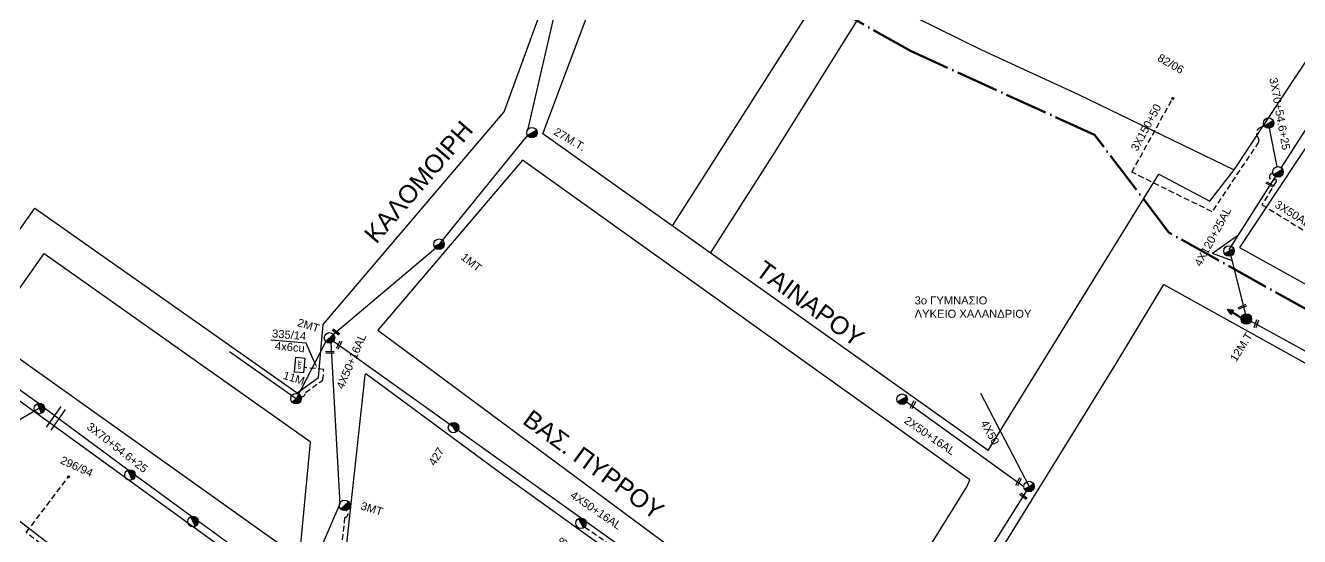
# Model space of a CAD drawing. Header units: millimetres. Extents: x 2999 to 5218, y 1863 to 2903.
# Drawn here: x 4541 to 4827.6, y 2300.3 to 2415.1 of the extents above; entities that cross this region are included whole.
import ezdxf
from ezdxf import colors
from ezdxf.entities.mleader import LeaderData, LeaderLine
from ezdxf.math import Vec2, Vec3

# ---------------------------------------------------------------- set-up
doc = ezdxf.new("R2010")
doc.units = ezdxf.units.MM
doc.header["$LTSCALE"] = 0.5
doc.linetypes.add('ACAD_ISO04W100', pattern=[30, 24, -3, 0, -3])
doc.linetypes.add('DASHED', pattern=[19.05, 12.7, -6.35])
for name, color, linetype in [('Pillar OTE', 7, 'Continuous'), ('Άγνωστα', 7, 'Continuous'), ('Γυμνά εναέρια ΧΤ και ΦΟΠ (1Φ)   2x50+16AL', 7, 'Continuous'), ('Γυμνά εναέρια ΧΤ και ΦΟΠ (3Φ)   4x50+16AL', 7, 'Continuous'), ('Εναέρια ΧΤ 4Χ120+25AL', 7, 'SYN_LINE'), ('Επίτονοι', 7, 'Continuous'), ('Επιγραφές - Σχήματα', 7, 'Continuous'), ('Καλώδια ΧΤ   3x150+50AL', 7, 'DASHED'), ('Καλώδια ΧΤ   3x150+50CU', 7, 'DASHED'), ('Καλώδια ΧΤ   3x150AL+50CU', 7, 'DASHED'), ('Μηχανική τομή', 7, 'Continuous'), ('Στύλος Ξύλινος', 7, 'Continuous'), ('Στύλος Ξύλινος @ 1', 7, 'Continuous'), ('Στύλος ΦΜ', 7, 'Continuous'), ('Στύλος ΦΜ @ 1', 7, 'Continuous'), ('Συνδέσεις', 7, 'Continuous'), ('Συνεστραμμένα ΧΤ   3x70+54.6+25 AL', 7, 'SYN_LINE'), ('Τομή', 7, 'Continuous'), ('Υπόβαθρο ΔΕΗ', 7, 'Continuous'), ('Υπόγεια καλώδια Παροχών ΧΤ   4x50AL', 7, 'DASHED'), ('Υπόγεια καλώδια Παροχών ΧΤ   4x6', 7, 'DASHED')]:
    doc.layers.add(name, color=color, linetype=linetype)
doc.styles.add('arial', font='ARIAL.TTF')
doc.styles.get("Standard").update_dxf_attribs({"font": 'ARIAL.TTF'})
doc.linetypes.add('SYN_LINE', pattern='A,0.5,-0.0001,["/\\/\\/\\/",Standard,S=0.1,R=0,X=0,Y=-0.05],-0.25', length=0.7501)
doc.dimstyles.new('ISO-25', dxfattribs={"dimtxt": 2.5, "dimasz": 2.5, "dimexe": 1.25, "dimexo": 0.625, "dimtad": 1, "dimtxsty": 'Standard', "dimcen": 2.5, "dimadec": 0, "dimazin": 0, "dimtfac": 1, "dimtmove": 0, "dimatfit": 3, "dimfxl": 1, "dimarcsym": 0})

# ---------------------------------------------------------------- blocks, each defined once
blk = doc.blocks.new('ΜΗΧΑΝΙΚΗ ΤΟΜΗ')
at = {"layer": 'Μηχανική τομή', "ltscale": 40}
for p, q in [((-1.89, 0.78), (1.89, 0.78)), ((1.89, 0), (-1.89, 0))]:
    blk.add_line(p, q, dxfattribs=at)
blk = doc.blocks.new('ΤΟΜΗ')
at = {"layer": 'Τομή', "ltscale": 40}
for p, q in [((-5.68, 0), (5.68, 0)), ((5.68, -2.33), (-5.68, -2.33))]:
    blk.add_line(p, q, dxfattribs=at)
blk = doc.blocks.new('ΥΠΑΡΧΩΝ ΤΣΙΜΕΝΤΕΝΙΟΣ ΣΤΥΛΟΣ')
at = {"layer": 'Στύλος ΦΜ'}
blk.add_hatch(color=7, dxfattribs=at).paths.add_polyline_path([(-1.29, -2.28, 0.574793), (2.62, 0, 0.268822), (1.3, 2.27)])
at = {"layer": 'Στύλος ΦΜ', "color": 7}
blk.add_line((-1.29, -2.28), (1.3, 2.27), dxfattribs=at)
blk.add_circle((0, 0), 2.62, dxfattribs=at)
at = {"layer": 'Στύλος ΦΜ', "flags": 4}
for tag, p in [('ΤΥΠΟΣ', (-4.91, 3.03)), ('ΑΡΙΘΜΟΣ', (-4.68, 8.05))]:
    blk.add_attdef(tag, p, '', height=4, dxfattribs=at)
blk = doc.blocks.new('ΥΠΑΡΧΩΝ ΞΥΛΙΝΟΣ ΣΤΥΛΟΣ')
at = {"layer": 'Στύλος Ξύλινος'}
h = blk.add_hatch(color=7, dxfattribs=at)
h.paths.add_polyline_path([(-2.62, 0, 0.270008), (-1.29, -2.28), (1.3, 2.27, 0.576266)])
h.paths.add_polyline_path([(-1.29, -2.28, 0.574793), (2.62, 0, 0.268822), (1.3, 2.27)])
at = {"layer": 'Στύλος Ξύλινος', "color": 7}
blk.add_line((-1.29, -2.28), (1.3, 2.27), dxfattribs=at)
blk.add_circle((0, 0), 2.62, dxfattribs=at)
at = {"layer": 'Στύλος Ξύλινος', "flags": 4}
for tag, p in [('ΑΡΙΘΜΟΣ', (-4.91, 8.6)), ('ΤΥΠΟΣ', (-4.85, 3.39))]:
    blk.add_attdef(tag, p, '', height=4, dxfattribs=at)
blk = doc.blocks.new('_ΣΥΝΔΕΣΗ')
at = {"layer": 'Συνδέσεις', "linetype": 'SYN_LINE', "ltscale": 40}
blk.add_hatch(color=256, dxfattribs=at).paths.add_polyline_path([(0.5, -0.01, 1), (-0.5, -0.01, 1)])
at = {"layer": 'Συνδέσεις'}
blk.add_circle((0, -0.01), 0.5, dxfattribs=at)
blk = doc.blocks.new('ΕΠΙΤΟΝΟΣ')
at = {"layer": 'Επίτονοι', "lineweight": 40, "ltscale": 40}
blk.add_hatch(color=256, dxfattribs=at).paths.add_polyline_path([(-1.13, 6.47), (0, 9.1), (1.13, 6.47)])
for p, q in [((-1.13, 6.47), (0, 9.1)), ((1.13, 6.47), (-1.13, 6.47)), ((-1.13, 6.47), (0, 6.47)), ((0, 9.1), (1.13, 6.47)), ((0, 6.47), (0, 0))]:
    blk.add_line(p, q, dxfattribs=at)
blk = doc.blocks.new('PILLAR ΟΤΕ')
at = {"layer": 'Pillar OTE', "ltscale": 40}
blk.add_lwpolyline([(-3.31, 2.02), (3.39, 2.02), (3.39, -1.99), (-3.31, -1.99)], close=True, dxfattribs=at)
at = {"layer": 'Pillar OTE', "insert": (-1.81, 0.71), "char_height": 1.3575, "width": 109.961, "attachment_point": 1}
blk.add_mtext('{\\fArial|b1|i0|c161|p34;OTE}', dxfattribs=at)

msp = doc.modelspace()

# ---------------------------------------------------------------- linework, layer by layer
at = {"layer": 'Άγνωστα', "color": 6, "ltscale": 40}
msp.add_lwpolyline([(4694.31, 2482.83), (4672.29, 2452.83), (4660.72, 2421.17), (4653.87, 2391.61)], dxfattribs=at)
at = {"layer": 'Άγνωστα', "color": 173, "linetype": 'DASHED', "ltscale": 0.2}
msp.add_lwpolyline([(4821.56, 2382), (4821.09, 2381.68, 1.001396), (4821.92, 2380.48, -0.839844), (4822.33, 2380.06), (4819.12, 2374.84), (4835.97, 2364.45)], format="xyb", dxfattribs=at)
at = {"layer": 'Άγνωστα', "color": 173, "ltscale": 40}
msp.add_lwpolyline([(4899.01, 2303.36), (4815.6, 2349.15)], dxfattribs=at)
at = {"layer": 'Άγνωστα', "color": 6, "linetype": 'SYN_LINE', "ltscale": 20}
msp.add_lwpolyline([(4755.77, 2332.46), (4766.72, 2311.48)], dxfattribs=at)
at = {"layer": 'Άγνωστα', "color": 6, "linetype": 'DASHED', "ltscale": 0.2}
msp.add_lwpolyline([(4565.94, 2280.14), (4565.49, 2280.18, -0.550807), (4565.29, 2282.09), (4541.13, 2301.16), (4550.63, 2313.69)], format="xyb", dxfattribs=at)
at = {"layer": 'Άγνωστα', "color": 133, "linetype": 'DASHED', "ltscale": 0.2}
msp.add_lwpolyline([(4612.76, 2304.54), (4611.49, 2292.54), (4628.07, 2289.89)], dxfattribs=at)
at = {"layer": 'Γυμνά εναέρια ΧΤ και ΦΟΠ (1Φ)   2x50+16AL', "color": 7, "ltscale": 40}
msp.add_lwpolyline([(4765.54, 2311.44), (4739.12, 2330.42)], dxfattribs=at)
at = {"layer": 'Γυμνά εναέρια ΧΤ και ΦΟΠ (1Φ)   2x50+16AL', "color": 6, "ltscale": 40}
msp.add_lwpolyline([(4766.72, 2311.48), (4734.17, 2259.74)], dxfattribs=at)
at = {"layer": 'Γυμνά εναέρια ΧΤ και ΦΟΠ (3Φ)   4x50+16AL', "color": 173, "ltscale": 40}
msp.add_lwpolyline([(4850, 2421.35), (4849.09, 2420.87), (4831.72, 2396.15), (4823.41, 2383.16)], dxfattribs=at)
at = {"layer": 'Γυμνά εναέρια ΧΤ και ΦΟΠ (3Φ)   4x50+16AL', "color": 30, "ltscale": 40}
for points in [[(4653.87, 2390.43), (4633.25, 2365.04), (4610.25, 2345.67)], [(4610.28, 2344.18), (4706.95, 2275.14), (4718.49, 2266.6), (4732.49, 2259.29)]]:
    msp.add_lwpolyline(points, dxfattribs=at)
at = {"layer": 'Εναέρια ΧΤ 4Χ120+25AL', "color": 173, "ltscale": 20}
msp.add_lwpolyline([(4822.86, 2382.29), (4811.7, 2364.85), (4815.6, 2349.15)], dxfattribs=at)
at = {"layer": 'Επιγραφές - Σχήματα', "color": 1, "linetype": 'ACAD_ISO04W100', "lineweight": 60, "ltscale": 0.8}
msp.add_lwpolyline([(5041.82, 2232.51), (4798.19, 2368.57), (4781.43, 2390.55), (4740.07, 2409.38), (4682.54, 2441.8), (4472.55, 2543.03), (4384.7, 2418.33), (4326.09, 2335.44), (4175.84, 2140), (3986.1, 1885.36)], dxfattribs=at)
at = {"layer": 'Επιγραφές - Σχήματα', "color": 133, "linetype": 'DASHED', "ltscale": 0.2}
msp.add_arc((4612.7, 2305.36), 0.82, 274.5603, 66.6245, dxfattribs=at)
at = {"layer": 'Καλώδια ΧΤ   3x150+50AL', "color": 173, "linetype": 'DASHED', "ltscale": 0.2}
msp.add_lwpolyline([(4789.85, 2382.14), (4799.03, 2398.74)], dxfattribs=at)
msp.add_lwpolyline([(4819.73, 2392.4), (4818.97, 2392.24, 0.575061), (4818.22, 2389.92, -0.307095), (4818.35, 2388.92), (4807.88, 2373.25), (4789.85, 2382.14)], format="xyb", dxfattribs=at)
at = {"layer": 'Καλώδια ΧΤ   3x150+50CU', "color": 30, "ltscale": 0.2}
msp.add_lwpolyline([(4666.77, 2302.38), (4679.78, 2293.4), (4671.37, 2281.73)], dxfattribs=at)
at = {"layer": 'Καλώδια ΧΤ   3x150AL+50CU', "color": 1, "linetype": 'SYN_LINE', "ltscale": 20}
msp.add_lwpolyline([(4524.03, 2344.38), (4544.89, 2329.52), (4517.48, 2313.41), (4495.62, 2301.04)], dxfattribs=at)
at = {"layer": 'Συνεστραμμένα ΧΤ   3x70+54.6+25 AL', "color": 173, "ltscale": 10}
msp.add_lwpolyline([(4822.53, 2383.37), (4820.84, 2392.03)], dxfattribs=at)
at = {"layer": 'Συνεστραμμένα ΧΤ   3x70+54.6+25 AL', "ltscale": 20}
msp.add_lwpolyline([(4608.49, 2344.1), (4601.84, 2331.23), (4586.86, 2341.77)], dxfattribs=at)
at = {"layer": 'Συνεστραμμένα ΧΤ   3x70+54.6+25 AL', "color": 133, "linetype": 'Continuous', "ltscale": 20}
msp.add_lwpolyline([(4609.62, 2343.76), (4611.64, 2307.61), (4603.53, 2288.61), (4603.42, 2287.68)], dxfattribs=at)
at = {"layer": 'Συνεστραμμένα ΧΤ   3x70+54.6+25 AL', "color": 133, "ltscale": 20}
for points in [[(4578.34, 2304.76), (4564.06, 2315.2), (4545.29, 2329.05)], [(4601.89, 2287.56), (4579.79, 2303.71)]]:
    msp.add_lwpolyline(points, dxfattribs=at)
at = {"layer": 'Υπόβαθρο ΔΕΗ'}
for points in [[(4757.54, 2319.59), (4795.95, 2381.66), (4807.39, 2375.6), (4812.83, 2382.68), (4838.12, 2420.8), (4852.88, 2442.86), (4887.13, 2485.63), (4912.99, 2518.63), (4868.99, 2549.25), (4801.53, 2445.18), (4793.2, 2450.64), (4860.63, 2554.88), (4843.32, 2567.23), (4827.48, 2574.82), (4763.6, 2472.97)], [(4757.54, 2319.59), (4657.34, 2390.73), (4678.63, 2447.5), (4702.61, 2478.69), (4742.89, 2458.62), (4686.4, 2370.1)], [(4695.07, 2363.95), (4709.59, 2386.72), (4734.96, 2427.33), (4758.32, 2464.34), (4763.6, 2472.97)], [(4731.49, 2421.77), (4756, 2409.66), (4777.81, 2399.61), (4812.83, 2382.68)], [(4886.98, 2368.43), (4869.37, 2378.57), (4835.72, 2397.87), (4814.07, 2365.22), (4840.7, 2350.46), (4860.4, 2383.71)], [(4726.54, 2269.31), (4752.74, 2311.41), (4753.39, 2313), (4652.73, 2384.87), (4620.23, 2346.62), (4685.96, 2297.97), (4726.54, 2269.31)], [(4532.12, 2345.44), (4545.14, 2363.88), (4604.97, 2321.64), (4604.97, 2321.45), (4602.5, 2295.37), (4532.12, 2345.44)], [(4598.29, 2258.66), (4601.13, 2286.19), (4527.7, 2339.26), (4515.72, 2322.07), (4598.29, 2258.66)]]:
    msp.add_lwpolyline(points, dxfattribs=at)
for points in [[(4479.22, 2422.9, -0.105441), (4467.18, 2400.45, -0.065111), (4444.17, 2379.5, -0.091223), (4443.66, 2379.27, 0.660595), (4443.35, 2377.33), (4446.3, 2375.31), (4509.67, 2326.75), (4543.09, 2374.03), (4602.07, 2332.52), (4606.91, 2335.97), (4607.95, 2347.92), (4648.63, 2395.72), (4665.35, 2441.51)], [(4834.41, 2130.83, 0.311736), (4821.86, 2130.5), (4764.38, 2064.31), (4717.1, 2005.14), (4704.15, 1987.3), (4703.03, 1987.3), (4679.95, 2011.76), (4639.36, 2053.94), (4623.15, 2071.28), (4688.36, 2178.34), (4737.33, 2259.92), (4786.06, 2338.78), (4797.07, 2356.88), (4931.63, 2282.18)], [(4612.11, 2288.36), (4617.41, 2336.54), (4617.49, 2336.86), (4648.38, 2314.14), (4707.76, 2271.53), (4720.34, 2262.48, -0.398671), (4720.93, 2259.4), (4700.17, 2225.08), (4612.11, 2288.36)]]:
    msp.add_lwpolyline(points, format="xyb", dxfattribs=at)
at = {"layer": 'Υπόγεια καλώδια Παροχών ΧΤ   4x6', "color": 7, "linetype": 'DASHED', "ltscale": 0.2}
msp.add_lwpolyline([(4602.93, 2331.67, 0.459107), (4603.95, 2332.63), (4607.86, 2335.42), (4608.07, 2337.82), (4603.59, 2338.21)], format="xyb", dxfattribs=at)

# ---------------------------------------------------------------- block references
at = {"layer": 'Pillar OTE', "xscale": 0.5, "yscale": 0.5, "zscale": 0.5, "rotation": 85}
msp.add_blockref('PILLAR ΟΤΕ', (4602.63, 2338.77), dxfattribs=at)
at = {"layer": 'Επίτονοι', "xscale": 0.4499999999997652, "yscale": 0.4499999999997652, "zscale": 0.4499999999997652, "rotation": 59.910902577329}
msp.add_blockref('ΕΠΙΤΟΝΟΣ', (4814.9, 2349.21), dxfattribs=at)
at = {"layer": 'Μηχανική τομή'}
for p, xscale, yscale, zscale, rotation in [((4821, 2379.54), 0.5000000000000749, 0.5000000000000749, 0.5000000000000749, 151.8839918657266), ((4814.6, 2352.06), 0.500000000000055, 0.500000000000055, 0.500000000000055, 203.9162660546207), ((4817.65, 2348.13), 0.500000000000145, 0.500000000000145, 0.500000000000145, 250.959753116255), ((4610.69, 2346.05), 0.4999999999999994, 0.4999999999999994, 0.4999999999999994, 323.4536695641671), ((4609.44, 2341.47), 0.500000000000025, 0.500000000000025, 0.500000000000025, 1.638956089441264), ((4611.67, 2343.22), 0.4999999999999996, 0.4999999999999996, 0.4999999999999996, 62.72551710385088), ((4740.79, 2329.77), 0.4999999999999996, 0.4999999999999996, 0.4999999999999996, 62.72551710385088), ((4764.54, 2312.48), 0.4999999999999996, 0.4999999999999996, 0.4999999999999996, 62.72551710385088), ((4765.34, 2309.15), 0.4999999999999994, 0.4999999999999994, 0.4999999999999994, 322.1941425945951)]:
    msp.add_blockref('ΜΗΧΑΝΙΚΗ ΤΟΜΗ', p, dxfattribs=dict(at, xscale=xscale, yscale=yscale, zscale=zscale, rotation=rotation))
at = {"layer": 'Στύλος Ξύλινος @ 1', "ltscale": 40}
ref = msp.add_blockref('ΥΠΑΡΧΩΝ ΞΥΛΙΝΟΣ ΣΤΥΛΟΣ', (4815.6, 2349.15), dxfattribs=dict(at, xscale=0.4499999999998178, yscale=0.4499999999998178, zscale=0.4499999999998178, rotation=57.95082402765497))
ref.add_attrib('ΤΥΠΟΣ', '12M.T.', (4813.31, 2339.36), dxfattribs={"layer": 'Στύλος Ξύλινος', "height": 1.8, "rotation": 57.9508, "flags": 4})
at = {"layer": 'Στύλος ΦΜ @ 1', "ltscale": 40}
for p, xscale, yscale, zscale, rotation in [((4820.61, 2393.18), 0.4499999999998182, 0.4499999999998182, 0.4499999999998182, 329.4999534400037), ((4822.72, 2382.21), 0.4499999999998182, 0.4499999999998182, 0.4499999999998182, 329.4999534400037), ((4811.7, 2364.43), 0.4499999999998182, 0.4499999999998182, 0.4499999999998182, 329.4999534400037), ((4544.11, 2329.04), 0.4499999999998183, 0.4499999999998183, 0.4499999999998183, 53.75940216110506), ((4738.16, 2331.11), 0.4499999999998182, 0.4499999999998182, 0.4499999999998182, 329.4999534400037), ((4564.47, 2314.09), 0.4499999999998183, 0.4499999999998183, 0.4499999999998183, 53.75940216110506), ((4766.72, 2311.48), 0.4499999999998182, 0.4499999999998182, 0.4499999999998182, 329.4999534400037), ((4578.65, 2303.62), 0.4499999999998183, 0.4499999999998183, 0.4499999999998183, 53.75940216110506)]:
    msp.add_blockref('ΥΠΑΡΧΩΝ ΤΣΙΜΕΝΤΕΝΙΟΣ ΣΤΥΛΟΣ', p, dxfattribs=dict(at, xscale=xscale, yscale=yscale, zscale=zscale, rotation=rotation))
ref = msp.add_blockref('ΥΠΑΡΧΩΝ ΤΣΙΜΕΝΤΕΝΙΟΣ ΣΤΥΛΟΣ', (4654.89, 2391.02), dxfattribs=dict(at, xscale=0.4499999999998182, yscale=0.4499999999998182, zscale=0.4499999999998182, rotation=329.4999534400037))
ref.add_attrib('ΤΥΠΟΣ', '27M.T.', (4659.63, 2390.71), dxfattribs={"layer": 'Στύλος ΦΜ', "height": 1.8, "rotation": 329.5, "flags": 4})
ref = msp.add_blockref('ΥΠΑΡΧΩΝ ΤΣΙΜΕΝΤΕΝΙΟΣ ΣΤΥΛΟΣ', (4633.99, 2365.96), dxfattribs=dict(at, xscale=0.4499999999998183, yscale=0.4499999999998183, zscale=0.4499999999998183, rotation=321.642781569967))
ref.add_attrib('ΤΥΠΟΣ', '1MT', (4638.73, 2362.74), dxfattribs={"layer": 'Στύλος ΦΜ', "height": 1.8, "rotation": 321.6428, "flags": 4})
ref = msp.add_blockref('ΥΠΑΡΧΩΝ ΤΣΙΜΕΝΤΕΝΙΟΣ ΣΤΥΛΟΣ', (4609.35, 2344.91), dxfattribs=dict(at, xscale=0.4499999999998183, yscale=0.4499999999998183, zscale=0.4499999999998183, rotation=342.693653817516))
ref.add_attrib('ΤΥΠΟΣ', '2MT', (4601.96, 2347.6), dxfattribs={"layer": 'Στύλος ΦΜ', "height": 1.8, "rotation": 342.6937, "flags": 4})
ref = msp.add_blockref('ΥΠΑΡΧΩΝ ΤΣΙΜΕΝΤΕΝΙΟΣ ΣΤΥΛΟΣ', (4601.83, 2331.24), dxfattribs=dict(at, xscale=0.4499999999998183, yscale=0.4499999999998183, zscale=0.4499999999998183, rotation=342.693653817516))
ref.add_attrib('ΤΥΠΟΣ', '11Μ', (4598.75, 2335.75), dxfattribs={"layer": 'Στύλος ΦΜ', "height": 1.8, "rotation": 342.6937, "flags": 4})
ref = msp.add_blockref('ΥΠΑΡΧΩΝ ΤΣΙΜΕΝΤΕΝΙΟΣ ΣΤΥΛΟΣ', (4637.26, 2324.73), dxfattribs=dict(at, xscale=0.4499999999998183, yscale=0.4499999999998183, zscale=0.4499999999998183, rotation=58.28059193353307))
ref.add_attrib('ΤΥΠΟΣ', '427', (4633.04, 2315.98), dxfattribs={"layer": 'Στύλος ΦΜ', "height": 1.8, "rotation": 58.2806, "flags": 4})
ref = msp.add_blockref('ΥΠΑΡΧΩΝ ΤΣΙΜΕΝΤΕΝΙΟΣ ΣΤΥΛΟΣ', (4612.77, 2307.26), dxfattribs=dict(at, xscale=0.4499999999998183, yscale=0.4499999999998183, zscale=0.4499999999998183, rotation=342.693653817516))
ref.add_attrib('ΤΥΠΟΣ', '3MT', (4616.22, 2306.4), dxfattribs={"layer": 'Στύλος ΦΜ', "height": 1.8, "rotation": 342.6937, "flags": 4})
ref = msp.add_blockref('ΥΠΑΡΧΩΝ ΤΣΙΜΕΝΤΕΝΙΟΣ ΣΤΥΛΟΣ', (4665.92, 2303.24), dxfattribs=dict(at, xscale=0.4499999999998183, yscale=0.4499999999998183, zscale=0.4499999999998183, rotation=58.28059193353307))
ref.add_attrib('ΤΥΠΟΣ', '428', (4660.88, 2295.77), dxfattribs={"layer": 'Στύλος ΦΜ', "height": 1.8, "rotation": 58.2806, "flags": 4})
at = {"layer": 'Συνδέσεις', "xscale": 0.4500000000002728, "yscale": 0.4500000000002728, "zscale": 0.4500000000002728}
for p in [(4799.06, 2398.74), (4550.63, 2313.69)]:
    msp.add_blockref('_ΣΥΝΔΕΣΗ', p, dxfattribs=at)
at = {"layer": 'Τομή', "xscale": 0.4999999999999998, "yscale": 0.4999999999999998, "zscale": 0.4999999999999998, "rotation": 54.94931210514669}
msp.add_blockref('ΤΟΜΗ', (4547.33, 2327.14), dxfattribs=at)

# ---------------------------------------------------------------- texts
at = {"layer": 'Άγνωστα', "ltscale": 40, "char_height": 1.8, "width": 17.1868, "attachment_point": 1, "style": 'arial'}
for s, insert, rotation in [('3X50AL+35', (4822.76, 2375.93), 327.9781), ('4X50', (4757.33, 2326.66), 298.5342)]:
    msp.add_mtext(s, dxfattribs=dict(at, insert=insert, rotation=rotation))
at = {"layer": 'Γυμνά εναέρια ΧΤ και ΦΟΠ (1Φ)   2x50+16AL', "ltscale": 40, "insert": (4739.46, 2327.4), "char_height": 1.8, "width": 17.1868, "attachment_point": 1, "rotation": 325.5234, "style": 'arial'}
msp.add_mtext('2X50+16AL', dxfattribs=at)
at = {"layer": 'Γυμνά εναέρια ΧΤ και ΦΟΠ (3Φ)   4x50+16AL', "ltscale": 40, "char_height": 1.8, "width": 17.1868, "attachment_point": 1, "style": 'arial'}
for s, insert, rotation in [('4X120+25AL', (4803.78, 2361.64), 61.72), ('4X50+16AL', (4610.78, 2333.93), 66.5617), ('4X50+16AL', (4664.35, 2310.62), 325.8735)]:
    msp.add_mtext(s, dxfattribs=dict(at, insert=insert, rotation=rotation))
at = {"layer": 'Επιγραφές - Σχήματα', "ltscale": 40, "char_height": 1.8, "width": 17.1868, "attachment_point": 1, "style": 'arial'}
for s, insert, rotation in [('82/06', (4796.33, 2408.88), 329.8124), ('296/94', (4549.36, 2318.41), 335.5968)]:
    msp.add_mtext(s, dxfattribs=dict(at, insert=insert, rotation=rotation))
at = {"layer": 'Επιγραφές - Σχήματα', "char_height": 4, "attachment_point": 1}
for s, insert, width, rotation in [('ΚΑΛΟΜΟΙΡΗ', (4616.83, 2368.43), 15.1545, 49.3443), ('ΤΑΙΝΑΡΟΥ', (4707.26, 2362.54), 15.1545, 323.8186), ('ΒΑΣ. ΠΥΡΡΟΥ', (4654.89, 2329.03), 43.6093, 323.8186)]:
    msp.add_mtext(s, dxfattribs=dict(at, insert=insert, width=width, rotation=rotation))
at = {"layer": 'Επιγραφές - Σχήματα', "color": 1, "ltscale": 0.2, "insert": (4740.98, 2354.22), "char_height": 1.8, "width": 29.9141, "attachment_point": 1}
msp.add_mtext('3ο ΓΥΜΝΑΣΙΟ \\PΛΥΚΕΙΟ ΧΑΛΑΝΔΡΙΟΥ', dxfattribs=at)
at = {"layer": 'Καλώδια ΧΤ   3x150+50AL', "ltscale": 40, "insert": (4789.49, 2387.55), "char_height": 1.8, "width": 17.1868, "attachment_point": 1, "rotation": 61.72, "style": 'arial'}
msp.add_mtext('3X150+50', dxfattribs=at)
at = {"layer": 'Συνεστραμμένα ΧΤ   3x70+54.6+25 AL', "ltscale": 40, "char_height": 1.8, "width": 17.1868, "attachment_point": 1, "style": 'arial'}
for insert, rotation in [((4822.54, 2403.55), 280.321), ((4555.68, 2326.03), 321.9682)]:
    msp.add_mtext('3X70+54.6+25', dxfattribs=dict(at, insert=insert, rotation=rotation))
at = {"layer": 'Υπόγεια καλώδια Παροχών ΧΤ   4x50AL', "color": 7, "ltscale": 0.2, "char_height": 1.8, "attachment_point": 1, "rotation": 355}
for s, insert in [('335/14', (4596.52, 2346.83)), ('4x6cu', (4597.18, 2344.03))]:
    msp.add_mtext_dynamic_manual_height_columns(s, width=1.8, gutter_width=12.5, heights=[0.118], dxfattribs=dict(at, insert=insert))

# ---------------------------------------------------------------- leaders
at = {"layer": 'Επιγραφές - Σχήματα', "ltscale": 40}
for points in [[(4813.6, 2367.82), (4807.95, 2363.89)], [(4812.24, 2362.32), (4807.95, 2363.89)]]:
    msp.add_leader(points, dimstyle='ISO-25', override={"dimasz": 1, "dimtad": 0}, dxfattribs=at)
at = {"layer": 'Υπόβαθρο ΔΕΗ'}
ml = msp.add_multileader_mtext('Standard', dxfattribs=at)
ml.set_content('', color=256)
ml.set_leader_properties()
ml.build(insert=Vec2(0, 0))
ml.multileader.update_dxf_attribs({"arrow_head_size": 1})
ctx = ml.context
ctx.base_point, ctx.arrow_head_size, ctx.plane_origin, ctx.plane_x_axis, ctx.plane_y_axis = Vec3(4592.17, 2344.76), 1, Vec3(4606.55, 2338.17), Vec3(0.996195, -0.087156), Vec3(0.087156, 0.996195)
ctx.text_align_type = 2
notes = []
notes.append((ctx, [(0, (1, 1, 0), (4604.12, 2343.72), (-0.996195, 0.087156), 8, [(0, [(4606.55, 2338.17)], 0, [])])]))
ctx.mtext.insert, ctx.mtext.text_direction, ctx.mtext.rotation, ctx.mtext.alignment, ctx.mtext.flow_direction = Vec3(4594.34, 2346.58), Vec3(0.996195, -0.087156), 6.195919, 3, 5
for ctx, leaders in notes:
    for number, flags, end, landing, length, lines in leaders:
        leader = LeaderData()
        leader.index, (leader.has_last_leader_line, leader.has_dogleg_vector, leader.attachment_direction) = number, flags
        leader.last_leader_point, leader.dogleg_vector, leader.dogleg_length = Vec3(end), Vec3(landing), length
        for number, points, colour, breaks in lines:
            line = LeaderLine()
            line.index, line.vertices, line.color, line.breaks = number, Vec3.list(points), colors.encode_raw_color(colour), breaks
            leader.lines.append(line)
        ctx.leaders.append(leader)

doc.saveas('drawing.dxf')
